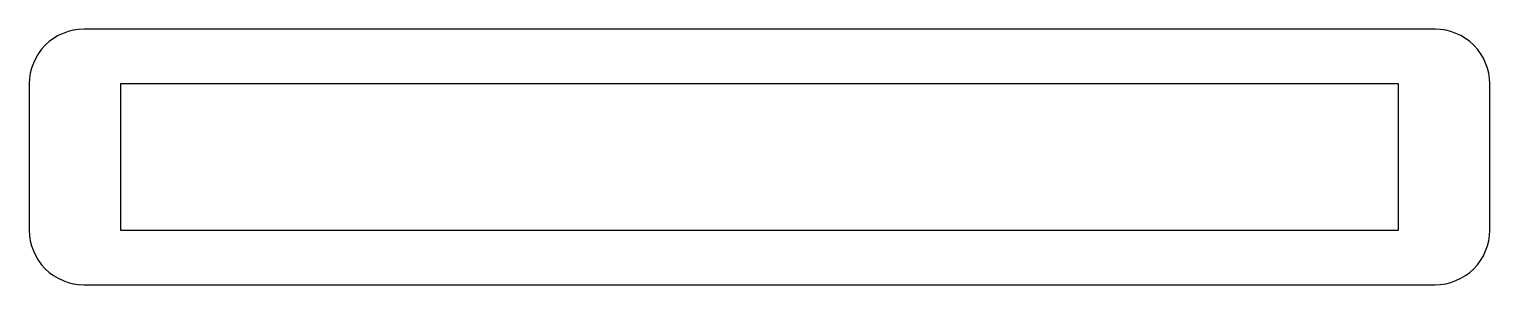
# Model space of a CAD drawing. Extents: x 238.2 to 278.2, y 264.2 to 271.2.
import ezdxf

# ---------------------------------------------------------------- set-up
doc = ezdxf.new("R2010")
doc.units = 0
doc.layers.add('ANA', color=220, linetype='CONTINUOUS')

msp = doc.modelspace()

# ---------------------------------------------------------------- linework, layer by layer
at = {"layer": 'ANA'}
msp.add_lwpolyline([(238.163, 269.737), (238.163, 265.737, 0.414214), (239.663, 264.237), (276.663, 264.237, 0.414214), (278.163, 265.737), (278.163, 269.737, 0.414214), (276.663, 271.237), (239.663, 271.237, 0.414214)], format="xyb", close=True, dxfattribs=at)
msp.add_lwpolyline([(240.663, 269.737), (240.663, 265.737), (275.663, 265.737), (275.663, 269.737)], close=True, dxfattribs=at)

doc.saveas('drawing.dxf')
